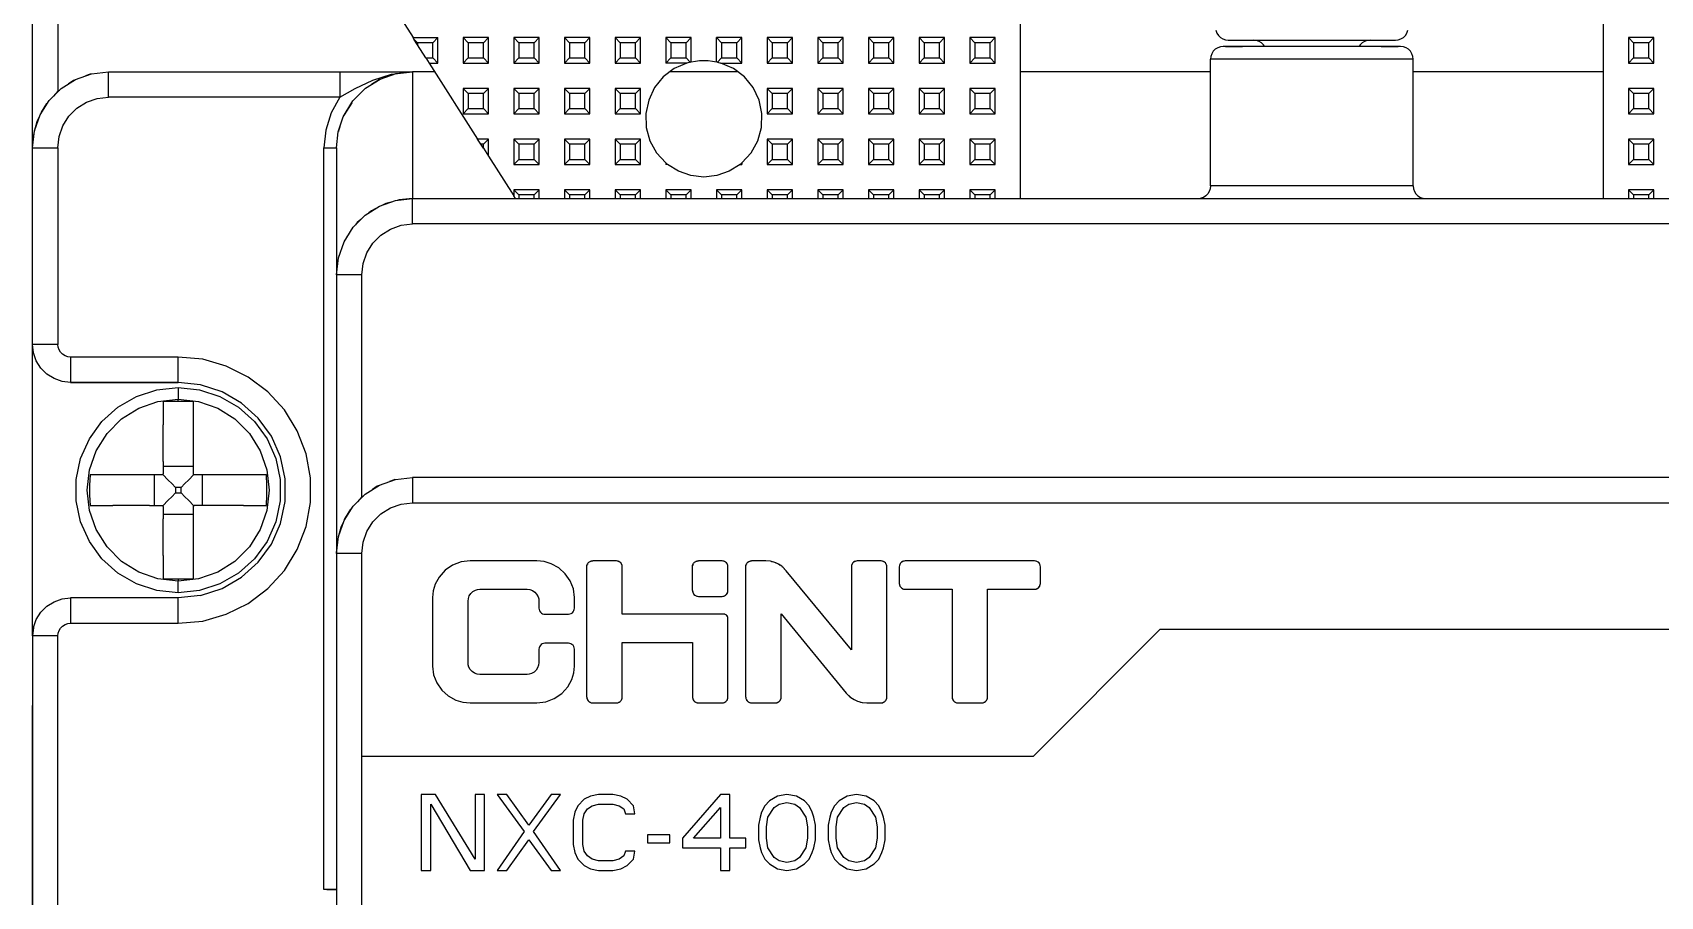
# Model space of a CAD drawing. Header units: millimetres. Extents: x 0 to 149, y 0 to 235.
# Drawn here: x 0 to 64.3, y 155.1 to 189.2 of the extents above; entities that cross this region are included whole.
import ezdxf

# ---------------------------------------------------------------- set-up
doc = ezdxf.new("R2010")
doc.units = ezdxf.units.MM

# ---------------------------------------------------------------- blocks, each defined once
blk = doc.blocks.new('CHINT_eff9f46a43ee547783ba41a7551f6a23_FACE_0')
at = {"color": 7, "linetype": 'CONTINUOUS', "true_color": 0x40d9ff}
for p, q in [((15.2, 188.8), (15.054, 188.946)), ((15.2, 188.717), (15.054, 188.946)), ((15.8, 188.8), (16, 189)), ((16, 188), (16, 189)), ((17.2, 188.8), (17, 189)), ((18, 189), (17, 189)), ((17, 189), (17, 188)), ((17.8, 188.8), (18, 189)), ((18, 188), (18, 189)), ((19.2, 188.8), (19, 189)), ((20, 189), (19, 189)), ((19, 189), (19, 188)), ((19.8, 188.8), (20, 189)), ((20, 188), (20, 189)), ((21.2, 188.8), (21, 189)), ((22, 189), (21, 189)), ((21, 189), (21, 188)), ((21.8, 188.8), (22, 189)), ((22, 188), (22, 189)), ((23.2, 188.8), (23, 189)), ((24, 189), (23, 189)), ((23, 189), (23, 188)), ((23.8, 188.8), (24, 189)), ((24, 188), (24, 189)), ((25.2, 188.8), (25, 189)), ((25, 189), (25, 188)), ((26, 189), (25, 189)), ((25.8, 188.8), (26, 189)), ((27.2, 188.8), (27, 189)), ((28, 189), (27, 189)), ((27.8, 188.8), (28, 189)), ((28, 188), (28, 189)), ((29.2, 188.8), (29, 189)), ((30, 189), (29, 189)), ((29, 189), (29, 188)), ((29.8, 188.8), (30, 189)), ((30, 188), (30, 189)), ((31.2, 188.8), (31, 189)), ((32, 189), (31, 189)), ((31, 189), (31, 188)), ((31.8, 188.8), (32, 189)), ((32, 188), (32, 189)), ((33.2, 188.8), (33, 189)), ((34, 189), (33, 189)), ((33, 189), (33, 188)), ((33.8, 188.8), (34, 189)), ((34, 188), (34, 189)), ((35.2, 188.8), (35, 189)), ((36, 189), (35, 189)), ((35, 189), (35, 188)), ((35.8, 188.8), (36, 189)), ((36, 188), (36, 189)), ((37.2, 188.8), (37, 189)), ((38, 189), (37, 189)), ((37, 189), (37, 188)), ((37.8, 188.8), (38, 189)), ((38, 188), (38, 189)), ((63.2, 188.8), (63, 189)), ((64, 189), (63, 189)), ((63, 189), (63, 188)), ((63.8, 188.8), (64, 189)), ((64, 188), (64, 189)), ((15.2, 188.8), (15.2, 188.717)), ((15.8, 188.8), (15.2, 188.8)), ((15.529, 188.2), (15.2, 188.717)), ((15.8, 188.2), (15.8, 188.8)), ((17.8, 188.8), (17.2, 188.8)), ((17.2, 188.8), (17.2, 188.2)), ((17.8, 188.2), (17.8, 188.8)), ((19.8, 188.8), (19.2, 188.8)), ((19.2, 188.8), (19.2, 188.2)), ((19.8, 188.2), (19.8, 188.8)), ((21.8, 188.8), (21.2, 188.8)), ((21.2, 188.8), (21.2, 188.2)), ((21.8, 188.2), (21.8, 188.8)), ((23.8, 188.8), (23.2, 188.8)), ((23.2, 188.8), (23.2, 188.2)), ((23.8, 188.2), (23.8, 188.8)), ((25.8, 188.8), (25.2, 188.8)), ((25.2, 188.8), (25.2, 188.2)), ((25.8, 188.2), (25.8, 188.8)), ((27.8, 188.8), (27.2, 188.8)), ((27.2, 188.8), (27.2, 188.2)), ((27.8, 188.2), (27.8, 188.8)), ((29.8, 188.8), (29.2, 188.8)), ((29.2, 188.8), (29.2, 188.2)), ((29.8, 188.2), (29.8, 188.8)), ((31.8, 188.8), (31.2, 188.8)), ((31.2, 188.8), (31.2, 188.2)), ((31.8, 188.2), (31.8, 188.8)), ((33.8, 188.8), (33.2, 188.8)), ((33.2, 188.8), (33.2, 188.2)), ((33.8, 188.2), (33.8, 188.8)), ((35.8, 188.8), (35.2, 188.8)), ((35.2, 188.8), (35.2, 188.2)), ((35.8, 188.2), (35.8, 188.8)), ((37.8, 188.8), (37.2, 188.8)), ((37.2, 188.8), (37.2, 188.2)), ((37.8, 188.2), (37.8, 188.8)), ((47.088, 188.65), (47.764, 188.65)), ((53.236, 188.65), (53.912, 188.65)), ((63.8, 188.8), (63.2, 188.8)), ((63.2, 188.8), (63.2, 188.2)), ((63.8, 188.2), (63.8, 188.8)), ((3, 187.65), (12.572, 187.65)), ((13.213, 187.65), (13.798, 187.65)), ((15.529, 188.2), (15.8, 188.2)), ((15.529, 188.2), (15.657, 188)), ((15.657, 188), (16, 188)), ((15.657, 188), (17.569, 185)), ((15.8, 188.2), (16, 188)), ((17.2, 188.2), (17, 188)), ((17, 188), (18, 188)), ((17.2, 188.2), (17.8, 188.2)), ((17.8, 188.2), (18, 188)), ((19.2, 188.2), (19, 188)), ((19, 188), (20, 188)), ((19.2, 188.2), (19.8, 188.2)), ((19.8, 188.2), (20, 188)), ((21.2, 188.2), (21, 188)), ((21, 188), (22, 188)), ((21.2, 188.2), (21.8, 188.2)), ((21.8, 188.2), (22, 188)), ((23.2, 188.2), (23, 188)), ((23, 188), (24, 188)), ((23.2, 188.2), (23.8, 188.2)), ((23.8, 188.2), (24, 188)), ((25.2, 188.2), (25, 188)), ((27.84, 187.65), (25.16, 187.65)), ((25.2, 188.2), (25.8, 188.2)), ((25.8, 188.2), (25.963, 188.037)), ((27.2, 188.2), (27.037, 188.037)), ((27.2, 188.2), (27.8, 188.2)), ((27.8, 188.2), (28, 188)), ((29.2, 188.2), (29, 188)), ((29, 188), (30, 188)), ((29.2, 188.2), (29.8, 188.2)), ((29.8, 188.2), (30, 188)), ((31.2, 188.2), (31, 188)), ((31, 188), (32, 188)), ((31.2, 188.2), (31.8, 188.2)), ((31.8, 188.2), (32, 188)), ((33.2, 188.2), (33, 188)), ((33, 188), (34, 188)), ((33.2, 188.2), (33.8, 188.2)), ((33.8, 188.2), (34, 188)), ((35.2, 188.2), (35, 188)), ((35, 188), (36, 188)), ((35.2, 188.2), (35.8, 188.2)), ((35.8, 188.2), (36, 188)), ((37.2, 188.2), (37, 188)), ((37, 188), (38, 188)), ((37.2, 188.2), (37.8, 188.2)), ((37.8, 188.2), (38, 188)), ((46.5, 187.65), (39, 187.65)), ((46.5, 183.15), (46.5, 188.15)), ((54.5, 183.15), (54.5, 188.15)), ((62, 187.65), (54.5, 187.65)), ((63.2, 188.2), (63, 188)), ((63, 188), (64, 188)), ((63.2, 188.2), (63.8, 188.2)), ((63.8, 188.2), (64, 188)), ((17.2, 186.8), (17, 187)), ((18, 187), (17, 187)), ((17, 187), (17, 186)), ((17.8, 186.8), (18, 187)), ((18, 186), (18, 187)), ((19.2, 186.8), (19, 187)), ((20, 187), (19, 187)), ((19, 187), (19, 186)), ((19.8, 186.8), (20, 187)), ((20, 186), (20, 187)), ((21.2, 186.8), (21, 187)), ((22, 187), (21, 187)), ((21, 187), (21, 186)), ((21.8, 186.8), (22, 187)), ((22, 186), (22, 187)), ((23.2, 186.8), (23, 187)), ((24, 187), (23, 187)), ((23, 187), (23, 186)), ((23.8, 186.8), (24, 187)), ((24, 186), (24, 187)), ((29.2, 186.8), (29, 187)), ((30, 187), (29, 187)), ((29, 187), (29, 186)), ((29.8, 186.8), (30, 187)), ((30, 186), (30, 187)), ((31.2, 186.8), (31, 187)), ((32, 187), (31, 187)), ((31, 187), (31, 186)), ((31.8, 186.8), (32, 187)), ((32, 186), (32, 187)), ((33.2, 186.8), (33, 187)), ((34, 187), (33, 187)), ((33, 187), (33, 186)), ((33.8, 186.8), (34, 187)), ((34, 186), (34, 187)), ((35.2, 186.8), (35, 187)), ((36, 187), (35, 187)), ((35, 187), (35, 186)), ((35.8, 186.8), (36, 187)), ((36, 186), (36, 187)), ((37.2, 186.8), (37, 187)), ((38, 187), (37, 187)), ((37, 187), (37, 186)), ((37.8, 186.8), (38, 187)), ((38, 186), (38, 187)), ((63.2, 186.8), (63, 187)), ((64, 187), (63, 187)), ((63, 187), (63, 186)), ((63.8, 186.8), (64, 187)), ((64, 186), (64, 187)), ((1, 186.886), (0.822, 186.688)), ((1, 186.886), (1.066, 186.932)), ((12.787, 186.65), (12.784, 186.65)), ((17.8, 186.8), (17.2, 186.8)), ((17.2, 186.8), (17.2, 186.2)), ((17.8, 186.2), (17.8, 186.8)), ((19.8, 186.8), (19.2, 186.8)), ((19.2, 186.8), (19.2, 186.2)), ((19.8, 186.2), (19.8, 186.8)), ((21.8, 186.8), (21.2, 186.8)), ((21.2, 186.8), (21.2, 186.2)), ((21.8, 186.2), (21.8, 186.8)), ((23.8, 186.8), (23.2, 186.8)), ((23.2, 186.8), (23.2, 186.2)), ((23.8, 186.2), (23.8, 186.8)), ((29.8, 186.8), (29.2, 186.8)), ((29.2, 186.8), (29.2, 186.2)), ((29.8, 186.2), (29.8, 186.8)), ((31.8, 186.8), (31.2, 186.8)), ((31.2, 186.8), (31.2, 186.2)), ((31.8, 186.2), (31.8, 186.8)), ((33.8, 186.8), (33.2, 186.8)), ((33.2, 186.8), (33.2, 186.2)), ((33.8, 186.2), (33.8, 186.8)), ((35.8, 186.8), (35.2, 186.8)), ((35.2, 186.8), (35.2, 186.2)), ((35.8, 186.2), (35.8, 186.8)), ((37.8, 186.8), (37.2, 186.8)), ((37.2, 186.8), (37.2, 186.2)), ((37.8, 186.2), (37.8, 186.8)), ((63.8, 186.8), (63.2, 186.8)), ((63.2, 186.8), (63.2, 186.2)), ((63.8, 186.2), (63.8, 186.8)), ((17.2, 186.2), (17, 186)), ((17, 186), (18, 186)), ((17.2, 186.2), (17.8, 186.2)), ((17.8, 186.2), (18, 186)), ((19.2, 186.2), (19, 186)), ((19, 186), (20, 186)), ((19.2, 186.2), (19.8, 186.2)), ((19.8, 186.2), (20, 186)), ((21.2, 186.2), (21, 186)), ((21, 186), (22, 186)), ((21.2, 186.2), (21.8, 186.2)), ((21.8, 186.2), (22, 186)), ((23.2, 186.2), (23, 186)), ((23, 186), (24, 186)), ((23.2, 186.2), (23.8, 186.2)), ((23.8, 186.2), (24, 186)), ((29.2, 186.2), (29, 186)), ((29, 186), (30, 186)), ((29.2, 186.2), (29.8, 186.2)), ((29.8, 186.2), (30, 186)), ((31.2, 186.2), (31, 186)), ((31, 186), (32, 186)), ((31.2, 186.2), (31.8, 186.2)), ((31.8, 186.2), (32, 186)), ((33.2, 186.2), (33, 186)), ((33, 186), (34, 186)), ((33.2, 186.2), (33.8, 186.2)), ((33.8, 186.2), (34, 186)), ((35.2, 186.2), (35, 186)), ((35, 186), (36, 186)), ((35.2, 186.2), (35.8, 186.2)), ((35.8, 186.2), (36, 186)), ((37.2, 186.2), (37, 186)), ((37, 186), (38, 186)), ((37.2, 186.2), (37.8, 186.2)), ((37.8, 186.2), (38, 186)), ((63.2, 186.2), (63, 186)), ((63, 186), (64, 186)), ((63.2, 186.2), (63.8, 186.2)), ((63.8, 186.2), (64, 186)), ((12, 184.65), (12, 179.65)), ((17.696, 184.8), (17.569, 185)), ((18, 185), (17.569, 185)), ((17.8, 184.8), (17.696, 184.8)), ((17.8, 184.637), (17.696, 184.8)), ((17.8, 184.8), (18, 185)), ((17.8, 184.637), (17.8, 184.8)), ((17.8, 184.637), (18, 184.323)), ((18, 184.323), (18, 185)), ((19.2, 184.8), (19, 185)), ((20, 185), (19, 185)), ((19, 185), (19, 184)), ((19.8, 184.8), (19.2, 184.8)), ((19.2, 184.8), (19.2, 184.2)), ((19.8, 184.8), (20, 185)), ((19.8, 184.2), (19.8, 184.8)), ((20, 184), (20, 185)), ((21.2, 184.8), (21, 185)), ((22, 185), (21, 185)), ((21, 185), (21, 184)), ((21.8, 184.8), (21.2, 184.8)), ((21.2, 184.8), (21.2, 184.2)), ((21.8, 184.8), (22, 185)), ((21.8, 184.2), (21.8, 184.8)), ((22, 184), (22, 185)), ((23.2, 184.8), (23, 185)), ((24, 185), (23, 185)), ((23, 185), (23, 184)), ((23.8, 184.8), (23.2, 184.8)), ((23.2, 184.8), (23.2, 184.2)), ((23.8, 184.8), (24, 185)), ((23.8, 184.2), (23.8, 184.8)), ((24, 184), (24, 185)), ((29.2, 184.8), (29, 185)), ((30, 185), (29, 185)), ((29, 185), (29, 184)), ((29.8, 184.8), (29.2, 184.8)), ((29.2, 184.8), (29.2, 184.2)), ((29.8, 184.8), (30, 185)), ((29.8, 184.2), (29.8, 184.8)), ((30, 184), (30, 185)), ((31.2, 184.8), (31, 185)), ((32, 185), (31, 185)), ((31, 185), (31, 184)), ((31.8, 184.8), (31.2, 184.8)), ((31.2, 184.8), (31.2, 184.2)), ((31.8, 184.8), (32, 185)), ((31.8, 184.2), (31.8, 184.8)), ((32, 184), (32, 185)), ((33.2, 184.8), (33, 185)), ((34, 185), (33, 185)), ((33, 185), (33, 184)), ((33.8, 184.8), (33.2, 184.8)), ((33.2, 184.8), (33.2, 184.2)), ((33.8, 184.8), (34, 185)), ((33.8, 184.2), (33.8, 184.8)), ((34, 184), (34, 185)), ((35.2, 184.8), (35, 185)), ((36, 185), (35, 185)), ((35, 185), (35, 184)), ((35.8, 184.8), (35.2, 184.8)), ((35.2, 184.8), (35.2, 184.2)), ((35.8, 184.8), (36, 185)), ((35.8, 184.2), (35.8, 184.8)), ((36, 184), (36, 185)), ((37.2, 184.8), (37, 185)), ((38, 185), (37, 185)), ((37, 185), (37, 184)), ((37.8, 184.8), (37.2, 184.8)), ((37.2, 184.8), (37.2, 184.2)), ((37.8, 184.8), (38, 185)), ((37.8, 184.2), (37.8, 184.8)), ((38, 184), (38, 185)), ((63.2, 184.8), (63, 185)), ((64, 185), (63, 185)), ((63, 185), (63, 184)), ((63.8, 184.8), (63.2, 184.8)), ((63.2, 184.8), (63.2, 184.2)), ((63.8, 184.8), (64, 185)), ((63.8, 184.2), (63.8, 184.8)), ((64, 184), (64, 185)), ((18, 184.323), (19, 182.754)), ((19.2, 184.2), (19, 184)), ((19, 184), (20, 184)), ((19.2, 184.2), (19.8, 184.2)), ((19.8, 184.2), (20, 184)), ((21.2, 184.2), (21, 184)), ((21, 184), (22, 184)), ((21.2, 184.2), (21.8, 184.2)), ((21.8, 184.2), (22, 184)), ((23.2, 184.2), (23, 184)), ((23, 184), (24, 184)), ((23.2, 184.2), (23.8, 184.2)), ((23.8, 184.2), (24, 184)), ((25.031, 184.031), (25, 184)), ((27.969, 184.031), (28, 184)), ((29.2, 184.2), (29, 184)), ((29, 184), (30, 184)), ((29.2, 184.2), (29.8, 184.2)), ((29.8, 184.2), (30, 184)), ((31.2, 184.2), (31, 184)), ((31, 184), (32, 184)), ((31.2, 184.2), (31.8, 184.2)), ((31.8, 184.2), (32, 184)), ((33.2, 184.2), (33, 184)), ((33, 184), (34, 184)), ((33.2, 184.2), (33.8, 184.2)), ((33.8, 184.2), (34, 184)), ((35.2, 184.2), (35, 184)), ((35, 184), (36, 184)), ((35.2, 184.2), (35.8, 184.2)), ((35.8, 184.2), (36, 184)), ((37.2, 184.2), (37, 184)), ((37, 184), (38, 184)), ((37.2, 184.2), (37.8, 184.2)), ((37.8, 184.2), (38, 184)), ((63.2, 184.2), (63, 184)), ((63, 184), (64, 184)), ((63.2, 184.2), (63.8, 184.2)), ((63.8, 184.2), (64, 184)), ((19.2, 182.8), (19, 183)), ((20, 183), (19, 183)), ((19, 183), (19, 182.754)), ((19.066, 182.65), (19, 182.754)), ((19.8, 182.8), (19.2, 182.8)), ((19.2, 182.8), (19.2, 182.65)), ((19.8, 182.8), (20, 183)), ((19.8, 182.65), (19.8, 182.8)), ((20, 182.65), (20, 183)), ((21.2, 182.8), (21, 183)), ((22, 183), (21, 183)), ((21, 183), (21, 182.65)), ((21.8, 182.8), (21.2, 182.8)), ((21.2, 182.8), (21.2, 182.65)), ((21.8, 182.8), (22, 183)), ((21.8, 182.65), (21.8, 182.8)), ((22, 182.65), (22, 183)), ((23.2, 182.8), (23, 183)), ((24, 183), (23, 183)), ((23, 183), (23, 182.65)), ((23.8, 182.8), (23.2, 182.8)), ((23.2, 182.8), (23.2, 182.65)), ((23.8, 182.8), (24, 183)), ((23.8, 182.65), (23.8, 182.8)), ((24, 182.65), (24, 183)), ((25.2, 182.8), (25, 183)), ((26, 183), (25, 183)), ((25, 183), (25, 182.65)), ((25.8, 182.8), (25.2, 182.8)), ((25.2, 182.8), (25.2, 182.65)), ((25.8, 182.8), (26, 183)), ((25.8, 182.65), (25.8, 182.8)), ((26, 182.65), (26, 183)), ((27.2, 182.8), (27, 183)), ((28, 183), (27, 183)), ((27, 183), (27, 182.65)), ((27.8, 182.8), (27.2, 182.8)), ((27.2, 182.8), (27.2, 182.65)), ((27.8, 182.8), (28, 183)), ((27.8, 182.65), (27.8, 182.8)), ((28, 182.65), (28, 183)), ((29.2, 182.8), (29, 183)), ((30, 183), (29, 183)), ((29, 183), (29, 182.65)), ((29.8, 182.8), (29.2, 182.8)), ((29.2, 182.8), (29.2, 182.65)), ((29.8, 182.8), (30, 183)), ((29.8, 182.65), (29.8, 182.8)), ((30, 182.65), (30, 183)), ((31.2, 182.8), (31, 183)), ((32, 183), (31, 183)), ((31, 183), (31, 182.65)), ((31.8, 182.8), (31.2, 182.8)), ((31.2, 182.8), (31.2, 182.65)), ((31.8, 182.8), (32, 183)), ((31.8, 182.65), (31.8, 182.8)), ((32, 182.65), (32, 183)), ((33.2, 182.8), (33, 183)), ((34, 183), (33, 183)), ((33, 183), (33, 182.65)), ((33.8, 182.8), (33.2, 182.8)), ((33.2, 182.8), (33.2, 182.65)), ((33.8, 182.8), (34, 183)), ((33.8, 182.65), (33.8, 182.8)), ((34, 182.65), (34, 183)), ((35.2, 182.8), (35, 183)), ((36, 183), (35, 183)), ((35, 183), (35, 182.65)), ((35.8, 182.8), (35.2, 182.8)), ((35.2, 182.8), (35.2, 182.65)), ((35.8, 182.8), (36, 183)), ((35.8, 182.65), (35.8, 182.8)), ((36, 182.65), (36, 183)), ((37.2, 182.8), (37, 183)), ((38, 183), (37, 183)), ((37, 183), (37, 182.65)), ((37.8, 182.8), (37.2, 182.8)), ((37.2, 182.8), (37.2, 182.65)), ((37.8, 182.8), (38, 183)), ((37.8, 182.65), (37.8, 182.8)), ((38, 182.65), (38, 183)), ((63.2, 182.8), (63, 183)), ((64, 183), (63, 183)), ((63, 183), (63, 182.65)), ((63.8, 182.8), (63.2, 182.8)), ((63.2, 182.8), (63.2, 182.65)), ((63.8, 182.8), (64, 183)), ((63.8, 182.65), (63.8, 182.8)), ((64, 182.65), (64, 183)), ((2, 175.4), (2, 175.4)), ((5.15, 172.284), (5.15, 173.727)), ((6.35, 172.284), (6.35, 173.727)), ((12, 172.554), (12, 168.65)), ((4.616, 171.75), (3.173, 171.75)), ((4.804, 171.75), (4.804, 170.55)), ((5.15, 172.096), (6.35, 172.096)), ((6.696, 171.75), (6.696, 170.55)), ((8.327, 171.75), (6.884, 171.75)), ((13, 170.886), (13.066, 170.932)), ((4.616, 170.55), (3.173, 170.55)), ((8.327, 170.55), (6.884, 170.55)), ((12.5, 170.275), (12.5, 170.298)), ((13, 170.886), (12.822, 170.688)), ((12.996, 170.862), (12.978, 170.862)), ((5.15, 170.204), (6.35, 170.204)), ((5.15, 168.573), (5.15, 170.016)), ((6.35, 168.573), (6.35, 170.016)), ((2, 166.9), (2, 166.9)), ((5.5, 166.9), (5.5, 166.9)), ((6.634, 166.993), (5.75, 166.9)), ((5.9, 166.916), (5.9, 166.916)), ((0.028, 165.652), (0.028, 165.652))]:
    blk.add_line(p, q, dxfattribs=at)
for points in [[(0, 184.65), (0, 212.65), (1, 212.65), (1, 186.886)], [(15, 212), (14, 211), (14, 190.892), (14.018, 190.704), (14.071, 190.522), (14.157, 190.354), (15.02, 189)], [(39, 182.65), (39, 211), (38, 212)], [(63, 212), (62, 211), (62, 182.65)], [(15.054, 188.946), (15.02, 189), (16, 189)], [(25.963, 188.037), (26, 188.045), (26, 189)], [(27.037, 188.037), (27, 188.045), (27, 189)], [(46.713, 189.289), (46.75, 189.183), (46.809, 189.088), (46.888, 189.009), (46.983, 188.95), (47.089, 188.913), (47.2, 188.9), (47.283, 188.9), (47.527, 188.9), (47.92, 188.9), (48.442, 188.9), (49.068, 188.9), (49.766, 188.9), (50.5, 188.9), (51.234, 188.9), (51.932, 188.9), (52.558, 188.9), (53.08, 188.9), (53.473, 188.9), (53.717, 188.9), (53.8, 188.9), (53.911, 188.913), (54.017, 188.95), (54.112, 189.009), (54.191, 189.088), (54.25, 189.183), (54.287, 189.289)], [(47.088, 188.65), (47, 188.65), (46.889, 188.637), (46.783, 188.6), (46.688, 188.541), (46.609, 188.462), (46.55, 188.367), (46.513, 188.261), (46.5, 188.15)], [(47.764, 188.65), (47.347, 188.65), (47.088, 188.65)], [(53.236, 188.65), (52.682, 188.65), (52.019, 188.65), (51.279, 188.65), (50.5, 188.65), (49.721, 188.65), (48.981, 188.65), (48.318, 188.65), (47.764, 188.65)], [(48.63, 188.65), (48.591, 188.712), (48.512, 188.791), (48.417, 188.85), (48.311, 188.887), (48.2, 188.9)], [(52.8, 188.9), (52.689, 188.887), (52.583, 188.85), (52.488, 188.791), (52.409, 188.712), (52.37, 188.65)], [(53.912, 188.65), (53.653, 188.65), (53.236, 188.65)], [(54.5, 188.15), (54.487, 188.261), (54.45, 188.367), (54.391, 188.462), (54.312, 188.541), (54.217, 188.6), (54.111, 188.637), (54, 188.65), (53.912, 188.65)], [(0, 184.65), (0.075, 185.318), (0.297, 185.952), (0.655, 186.52), (1.13, 186.995), (1.698, 187.353), (2.332, 187.575), (3, 187.65)], [(3, 187.65), (12.128, 187.65), (12.128, 186.65), (3, 186.65), (3, 187.65)], [(12, 184.65), (12.068, 185.286), (12.264, 185.881), (12.646, 186.51), (13.148, 187.01), (13.727, 187.367), (14.354, 187.58), (15, 187.65)], [(12.128, 186.65), (12.736, 186.996), (13.428, 187.329), (14.168, 187.56), (15, 187.65)], [(12.128, 187.65), (12.74, 187.65), (13.338, 187.65), (13.902, 187.65), (15, 187.65)], [(15.88, 187.65), (15, 187.65), (15, 182.65)], [(25.829, 188), (25.331, 187.781), (24.898, 187.45), (24.555, 187.028), (24.321, 186.536), (24.209, 186.004), (24.225, 185.459), (24.369, 184.934), (24.632, 184.458), (25, 184.056)], [(25.963, 188.037), (25.829, 188), (25, 188)], [(26, 188.045), (26.165, 188.075), (26.332, 188.094), (26.5, 188.1), (26.668, 188.094), (26.835, 188.075), (27, 188.045)], [(27.037, 188.037), (27.171, 188), (28, 188)], [(28, 184.056), (28.368, 184.458), (28.631, 184.934), (28.775, 185.459), (28.791, 186.004), (28.679, 186.536), (28.445, 187.028), (28.102, 187.45), (27.669, 187.781), (27.171, 188)], [(54.5, 188.15), (54.413, 188.15), (54.154, 188.15), (53.736, 188.15), (53.177, 188.15), (52.5, 188.15), (51.736, 188.15), (50.918, 188.15), (50.082, 188.15), (49.264, 188.15), (48.5, 188.15), (47.823, 188.15), (47.264, 188.15), (46.846, 188.15), (46.587, 188.15), (46.5, 188.15)], [(1.648, 187.321), (1.597, 187.302), (1.414, 187.174)], [(2.304, 187.565), (2.277, 187.562), (2.086, 187.488)], [(13.14, 187.002), (13.13, 186.995), (12.655, 186.52), (12.651, 186.515)], [(13.713, 187.358), (13.698, 187.353), (13.384, 187.155)], [(14.344, 187.576), (14.332, 187.575), (14.084, 187.488)], [(0.319, 185.987), (0.353, 186.062), (0.564, 186.401), (0.615, 186.458)], [(1, 184.65), (1.05, 185.095), (1.198, 185.518), (1.436, 185.897), (1.753, 186.214), (2.132, 186.452), (2.555, 186.6), (3, 186.65)], [(12.128, 186.65), (11.784, 186.031), (11.572, 185.355), (11.5, 184.65)], [(12.599, 186.431), (12.297, 185.952), (12.283, 185.911)], [(0, 184.65), (0.019, 184.996), (0.072, 185.315), (0.185, 185.691), (0.276, 185.892)], [(12.132, 185.479), (12.075, 185.318), (12.074, 185.303)], [(0, 176.9), (0, 184.65), (1, 184.65), (1, 176.9), (0, 176.9)], [(11.611, 155.4), (11.5, 155.4), (11.5, 184.65)], [(11.5, 184.65), (11.611, 184.65), (11.717, 184.65), (11.812, 184.65), (11.891, 184.65), (11.95, 184.65), (11.987, 184.65), (12, 184.65)], [(25.031, 184.031), (25, 184.056), (25, 184)], [(25.031, 184.031), (25.068, 184), (25, 184)], [(27.932, 184), (27.496, 183.727), (27.011, 183.557), (26.5, 183.5), (25.989, 183.557), (25.504, 183.727), (25.068, 184)], [(27.969, 184.031), (27.932, 184), (28, 184)], [(27.969, 184.031), (28, 184.056), (28, 184)], [(46.5, 183.15), (46.487, 183.039), (46.45, 182.933), (46.391, 182.838), (46.312, 182.759), (46.217, 182.7), (46.111, 182.663)], [(54.5, 183.15), (54.413, 183.15), (54.154, 183.15), (53.736, 183.15), (53.177, 183.15), (52.5, 183.15), (51.736, 183.15), (50.918, 183.15), (50.082, 183.15), (49.264, 183.15), (48.5, 183.15), (47.823, 183.15), (47.264, 183.15), (46.846, 183.15), (46.587, 183.15), (46.5, 183.15)], [(54.5, 183.15), (54.513, 183.039), (54.55, 182.933), (54.609, 182.838), (54.688, 182.759), (54.783, 182.7), (54.889, 182.663), (55, 182.65)], [(12, 179.65), (12.075, 180.318), (12.297, 180.952), (12.655, 181.52), (13.13, 181.995), (13.698, 182.353), (14.332, 182.575), (15, 182.65)], [(14.203, 182.529), (13.947, 182.459), (13.819, 182.395)], [(15, 182.65), (14.469, 182.603), (14.393, 182.582)], [(15, 182.65), (134, 182.65), (134, 181.65), (15, 181.65), (15, 182.65)], [(46, 182.65), (46.111, 182.663), (46.098, 182.65)], [(13.555, 182.263), (13.381, 182.175), (13.27, 182.084)], [(12.49, 181.259), (12.374, 181.1), (12.346, 181.03)], [(12.965, 181.831), (12.818, 181.71), (12.751, 181.617)], [(13, 179.65), (13.05, 180.095), (13.198, 180.518), (13.436, 180.897), (13.753, 181.214), (14.132, 181.452), (14.555, 181.6), (15, 181.65)], [(12.174, 180.599), (12.097, 180.407), (12.091, 180.364)], [(13, 170.886), (13, 179.65), (12, 179.65), (12, 168.65)], [(0, 165.4), (0.038, 165.734), (0, 165.4), (0, 176.9)], [(1.5, 175.4), (1.166, 175.438), (0.849, 175.549), (0.565, 175.727), (0.327, 175.965), (0.149, 176.249), (0.038, 176.566), (0, 176.9)], [(1.5, 176.4), (1.389, 176.413), (1.283, 176.45), (1.188, 176.509), (1.109, 176.588), (1.05, 176.683), (1.013, 176.789), (1, 176.9)], [(1.5, 175.4), (5.75, 175.4), (5.75, 176.4), (1.5, 176.4), (1.5, 175.4)], [(5.75, 165.9), (6.715, 165.989), (7.647, 166.254), (8.514, 166.686), (9.287, 167.27), (9.94, 167.986), (10.45, 168.81), (10.8, 169.713), (10.978, 170.666), (10.978, 171.634), (10.8, 172.587), (10.45, 173.49), (9.94, 174.314), (9.287, 175.03), (8.514, 175.614), (7.647, 176.046), (6.715, 176.311), (5.75, 176.4)], [(5.75, 175.4), (1.5, 175.4), (1.166, 175.438)], [(5.75, 167.1), (4.908, 167.189), (4.103, 167.45), (3.369, 167.873), (2.74, 168.44), (2.243, 169.125), (1.898, 169.898), (1.722, 170.727), (1.722, 171.573), (1.898, 172.402), (2.243, 173.175), (2.74, 173.86), (3.369, 174.427), (4.103, 174.85), (4.908, 175.111), (5.75, 175.2)], [(6.634, 166.993), (7.479, 167.267), (8.248, 167.712), (8.908, 168.306), (9.431, 169.025), (9.792, 169.837), (9.977, 170.706), (9.977, 171.594), (9.792, 172.463), (9.431, 173.275), (8.908, 173.994), (8.248, 174.588), (7.479, 175.033), (6.634, 175.307), (5.75, 175.4)], [(5.75, 175.2), (6.592, 175.111), (7.397, 174.85), (8.131, 174.427), (8.76, 173.86), (9.257, 173.175), (9.602, 172.402), (9.778, 171.573), (9.778, 170.727), (9.602, 169.898), (9.257, 169.125), (8.76, 168.44), (8.131, 167.873), (7.397, 167.45), (6.592, 167.189), (5.75, 167.1)], [(5.75, 175.2), (5.75, 175.18), (5.75, 175.121), (5.75, 175.025), (5.75, 174.896), (5.75, 174.741)], [(5.75, 167.559), (4.951, 167.649), (4.192, 167.914), (3.511, 168.342), (2.942, 168.911), (2.514, 169.592), (2.249, 170.351), (2.159, 171.15), (2.249, 171.949), (2.514, 172.708), (2.942, 173.389), (3.511, 173.958), (4.192, 174.386), (4.951, 174.651), (5.75, 174.741)], [(5.75, 174.65), (5.55, 174.648), (5.35, 174.642), (5.15, 174.632), (5.15, 173.727)], [(5.75, 174.741), (6.549, 174.651), (7.308, 174.386), (7.989, 173.958), (8.558, 173.389), (8.986, 172.708), (9.251, 171.949), (9.341, 171.15), (9.251, 170.351), (8.986, 169.592), (8.558, 168.911), (7.989, 168.342), (7.308, 167.914), (6.549, 167.649), (5.75, 167.559)], [(5.75, 174.65), (5.75, 174.681), (5.75, 174.711), (5.75, 174.741)], [(6.35, 173.727), (6.35, 174.632), (6.15, 174.642), (5.95, 174.648), (5.75, 174.65)], [(5.15, 172.284), (5.15, 172.773), (5.15, 173.255), (5.15, 173.727)], [(6.35, 172.284), (6.35, 172.773), (6.35, 173.255), (6.35, 173.727)], [(5.15, 172.284), (5.15, 172.038), (5.15, 171.79), (5.149, 171.781), (5.146, 171.772), (5.14, 171.764), (5.133, 171.758), (5.126, 171.753), (5.118, 171.751), (5.11, 171.75), (4.862, 171.75), (4.616, 171.75)], [(6.39, 171.75), (6.382, 171.751), (6.374, 171.753), (6.367, 171.758), (6.36, 171.764), (6.354, 171.772), (6.351, 171.781), (6.35, 171.79), (6.35, 172.038), (6.35, 172.284)], [(3.173, 171.75), (2.268, 171.75), (2.252, 171.35), (2.252, 170.95), (2.268, 170.55), (3.173, 170.55)], [(4.616, 171.75), (4.127, 171.75), (3.645, 171.75), (3.173, 171.75)], [(5.119, 171.751), (5.121, 171.751), (5.122, 171.752)], [(5.128, 171.755), (5.13, 171.755), (5.132, 171.757)], [(5.136, 171.76), (5.138, 171.762), (5.14, 171.763)], [(5.639, 171.261), (5.492, 171.408), (5.35, 171.55), (5.138, 171.762)], [(5.141, 171.764), (5.142, 171.766), (5.145, 171.77), (5.145, 171.771)], [(5.148, 171.777), (5.149, 171.779), (5.149, 171.78)], [(5.861, 171.261), (6.008, 171.408), (6.15, 171.55), (6.362, 171.762)], [(6.352, 171.777), (6.351, 171.779), (6.351, 171.78)], [(6.358, 171.767), (6.355, 171.77), (6.355, 171.771)], [(6.364, 171.76), (6.362, 171.762), (6.361, 171.763)], [(6.372, 171.755), (6.369, 171.756), (6.368, 171.757)], [(6.381, 171.751), (6.377, 171.752), (6.376, 171.753)], [(6.39, 171.75), (6.384, 171.751), (6.383, 171.751)], [(6.884, 171.75), (6.638, 171.75), (6.39, 171.75)], [(8.327, 171.75), (7.855, 171.75), (7.373, 171.75), (6.884, 171.75)], [(8.327, 170.55), (9.232, 170.55), (9.248, 170.95), (9.248, 171.35), (9.232, 171.75), (8.327, 171.75)], [(12, 168.65), (12.075, 169.318), (12.297, 169.952), (12.655, 170.52), (13.13, 170.995), (13.698, 171.353), (14.332, 171.575), (15, 171.65)], [(134, 171.65), (15, 171.65), (15, 170.65), (134, 170.65), (134, 171.65)], [(5.639, 171.039), (5.492, 170.892), (5.35, 170.75), (5.138, 170.538)], [(5.639, 171.039), (5.861, 171.039), (5.861, 171.261), (5.639, 171.261), (5.639, 171.039)], [(5.861, 171.039), (6.008, 170.892), (6.15, 170.75), (6.362, 170.538)], [(13.648, 171.321), (13.597, 171.302), (13.414, 171.174)], [(14.304, 171.565), (14.277, 171.562), (14.086, 171.488)], [(4.616, 170.55), (4.127, 170.55), (3.645, 170.55), (3.173, 170.55)], [(4.616, 170.55), (4.862, 170.55), (5.11, 170.55), (5.118, 170.549), (5.126, 170.547), (5.133, 170.542), (5.14, 170.536), (5.146, 170.528), (5.149, 170.519), (5.15, 170.51), (5.15, 170.262), (5.15, 170.016)], [(5.119, 170.549), (5.121, 170.549), (5.122, 170.548)], [(5.128, 170.545), (5.13, 170.545), (5.132, 170.543)], [(5.136, 170.54), (5.138, 170.538), (5.14, 170.537)], [(5.141, 170.536), (5.142, 170.534), (5.145, 170.53), (5.145, 170.529)], [(5.148, 170.523), (5.149, 170.521), (5.149, 170.52)], [(6.35, 170.016), (6.35, 170.262), (6.35, 170.51), (6.351, 170.519), (6.354, 170.528), (6.36, 170.536), (6.367, 170.542), (6.374, 170.547), (6.382, 170.549), (6.39, 170.55)], [(6.352, 170.523), (6.351, 170.521), (6.351, 170.52)], [(6.358, 170.533), (6.355, 170.53), (6.355, 170.529)], [(6.361, 170.537), (6.362, 170.538), (6.364, 170.54)], [(6.372, 170.545), (6.369, 170.544), (6.368, 170.543)], [(6.381, 170.549), (6.377, 170.548), (6.376, 170.547)], [(6.39, 170.55), (6.384, 170.549), (6.383, 170.549)], [(6.884, 170.55), (6.638, 170.55), (6.39, 170.55)], [(8.327, 170.55), (7.855, 170.55), (7.373, 170.55), (6.884, 170.55)], [(12.319, 169.987), (12.353, 170.062), (12.564, 170.401), (12.615, 170.458)], [(13, 168.65), (13.05, 169.095), (13.198, 169.518), (13.436, 169.897), (13.753, 170.214), (14.132, 170.452), (14.555, 170.6), (15, 170.65)], [(5.15, 168.573), (5.15, 169.045), (5.15, 169.527), (5.15, 170.016)], [(6.35, 168.573), (6.35, 169.045), (6.35, 169.527), (6.35, 170.016)], [(12, 168.65), (12.019, 168.996), (12.072, 169.315), (12.185, 169.691), (12.276, 169.892)], [(5.15, 168.573), (5.15, 167.668), (5.35, 167.658), (5.55, 167.652), (5.75, 167.65)], [(5.75, 167.65), (5.95, 167.652), (6.15, 167.658), (6.35, 167.668), (6.35, 168.573)], [(12, 168.65), (12, 66.65), (13, 66.65), (13, 160.65), (13, 168.65), (12, 168.65)], [(20.221, 166.259), (21.159, 166.259), (21.212, 166.266), (21.263, 166.285), (21.308, 166.315), (21.345, 166.355), (21.372, 166.403), (21.385, 166.446), (21.39, 166.49), (21.39, 166.915), (21.347, 167.255), (21.224, 167.575), (21.028, 167.856), (20.773, 168.084), (20.472, 168.249), (20.192, 168.331), (19.902, 168.359), (17.277, 168.359), (16.92, 168.317), (16.583, 168.192), (16.286, 167.99), (16.046, 167.723), (15.891, 167.438), (15.815, 167.181), (15.79, 166.915), (15.79, 164.204), (15.832, 163.864), (15.955, 163.544), (16.151, 163.263), (16.406, 163.035), (16.707, 162.87), (16.987, 162.787), (17.277, 162.759), (19.902, 162.759), (20.259, 162.802), (20.596, 162.927), (20.893, 163.129), (21.134, 163.396), (21.288, 163.681), (21.364, 163.938), (21.39, 164.204), (21.39, 164.88), (21.383, 164.933), (21.364, 164.984), (21.334, 165.03), (21.294, 165.067), (21.246, 165.094), (21.203, 165.107), (21.159, 165.111), (20.221, 165.111), (20.167, 165.105), (20.116, 165.086), (20.071, 165.056), (20.034, 165.016), (20.007, 164.968), (19.994, 164.925), (19.99, 164.88), (19.99, 164.35), (19.976, 164.242), (19.938, 164.138), (19.877, 164.045), (19.795, 163.97), (19.697, 163.916), (19.609, 163.889), (19.519, 163.879), (17.66, 163.879), (17.552, 163.893), (17.448, 163.931), (17.355, 163.992), (17.28, 164.074), (17.226, 164.172), (17.199, 164.26), (17.19, 164.35), (17.19, 166.769), (17.203, 166.877), (17.241, 166.981), (17.303, 167.074), (17.384, 167.149), (17.482, 167.203), (17.57, 167.23), (17.66, 167.239), (19.519, 167.239), (19.627, 167.226), (19.731, 167.188), (19.824, 167.126), (19.899, 167.045), (19.953, 166.947), (19.98, 166.859), (19.99, 166.769), (19.99, 166.49), (19.996, 166.437), (20.015, 166.386), (20.045, 166.341), (20.085, 166.304), (20.133, 166.277), (20.176, 166.264), (20.221, 166.259)], [(21.88, 162.99), (21.88, 168.128), (21.884, 168.173), (21.897, 168.216), (21.924, 168.264), (21.961, 168.304), (22.006, 168.334), (22.057, 168.353), (22.111, 168.359)], [(21.89, 168.193), (21.886, 168.182), (21.886, 168.178)], [(21.915, 168.248), (21.905, 168.233), (21.902, 168.224)], [(21.949, 168.291), (21.935, 168.278), (21.93, 168.27)], [(21.991, 168.324), (21.975, 168.315), (21.969, 168.309)], [(22.046, 168.349), (22.023, 168.342), (22.015, 168.337)], [(22.111, 168.359), (22.066, 168.355), (22.061, 168.353)], [(23.28, 168.128), (23.273, 168.182), (23.254, 168.233), (23.224, 168.278), (23.184, 168.315), (23.136, 168.342), (23.093, 168.355), (23.049, 168.359), (22.111, 168.359)], [(23.113, 168.349), (23.102, 168.353), (23.098, 168.353)], [(23.168, 168.324), (23.153, 168.334), (23.144, 168.337)], [(23.211, 168.291), (23.198, 168.304), (23.19, 168.309)], [(23.244, 168.248), (23.235, 168.264), (23.229, 168.27)], [(23.269, 168.193), (23.262, 168.216), (23.257, 168.224)], [(23.28, 168.128), (23.275, 168.173), (23.274, 168.178)], [(27.452, 166.091), (27.447, 166.13), (27.433, 166.167), (27.411, 166.2), (27.382, 166.227), (27.347, 166.246), (27.316, 166.256), (27.284, 166.259), (23.28, 166.259), (23.28, 168.128)], [(26.052, 167.19), (26.052, 168.128), (26.056, 168.173), (26.069, 168.216), (26.096, 168.264), (26.133, 168.304), (26.178, 168.334), (26.229, 168.353), (26.283, 168.359)], [(26.062, 168.193), (26.058, 168.182), (26.058, 168.178)], [(26.087, 168.248), (26.077, 168.233), (26.074, 168.224)], [(26.12, 168.291), (26.107, 168.278), (26.102, 168.27)], [(26.163, 168.324), (26.147, 168.315), (26.141, 168.309)], [(26.218, 168.349), (26.195, 168.342), (26.187, 168.337)], [(26.283, 168.359), (26.238, 168.355), (26.233, 168.353)], [(27.452, 168.128), (27.445, 168.182), (27.426, 168.233), (27.396, 168.278), (27.356, 168.315), (27.308, 168.342), (27.265, 168.355), (27.221, 168.359), (26.283, 168.359)], [(27.221, 166.959), (27.274, 166.966), (27.325, 166.985), (27.37, 167.015), (27.407, 167.055), (27.434, 167.103), (27.447, 167.146), (27.452, 167.19), (27.452, 168.128)], [(27.285, 168.349), (27.274, 168.353), (27.27, 168.353)], [(27.34, 168.324), (27.325, 168.334), (27.316, 168.337)], [(27.383, 168.291), (27.37, 168.304), (27.362, 168.309)], [(27.416, 168.248), (27.407, 168.264), (27.401, 168.27)], [(27.441, 168.193), (27.434, 168.216), (27.429, 168.224)], [(27.452, 168.128), (27.447, 168.173), (27.446, 168.178)], [(28.152, 162.99), (28.152, 168.128), (28.156, 168.173), (28.169, 168.216), (28.196, 168.264), (28.233, 168.304), (28.278, 168.334), (28.329, 168.353), (28.383, 168.359)], [(28.162, 168.193), (28.158, 168.182), (28.158, 168.178)], [(28.187, 168.248), (28.177, 168.233), (28.174, 168.224)], [(28.221, 168.291), (28.207, 168.278), (28.202, 168.27)], [(28.263, 168.324), (28.247, 168.315), (28.241, 168.309)], [(28.318, 168.349), (28.295, 168.342), (28.287, 168.337)], [(28.383, 168.359), (28.338, 168.355), (28.333, 168.353)], [(29.752, 167.973), (29.572, 168.146), (29.444, 168.23), (29.305, 168.293), (29.125, 168.343), (28.94, 168.359), (28.383, 168.359)], [(29.264, 168.305), (29.188, 168.329), (29.163, 168.332)], [(29.387, 168.256), (29.338, 168.281), (29.321, 168.286)], [(29.512, 168.185), (29.479, 168.21), (29.462, 168.218)], [(29.752, 167.973), (29.626, 168.103), (29.592, 168.128)], [(32.555, 168.359), (32.502, 168.353), (32.451, 168.334), (32.405, 168.304), (32.368, 168.264), (32.341, 168.216), (32.328, 168.173), (32.324, 168.128), (32.324, 164.846), (29.752, 167.973)], [(32.334, 168.193), (32.33, 168.182), (32.33, 168.178)], [(32.359, 168.248), (32.349, 168.233), (32.346, 168.224)], [(32.393, 168.29), (32.379, 168.278), (32.374, 168.27)], [(32.435, 168.324), (32.419, 168.315), (32.413, 168.309)], [(32.49, 168.349), (32.467, 168.342), (32.459, 168.337)], [(32.555, 168.359), (32.51, 168.355), (32.505, 168.353)], [(33.723, 168.128), (33.717, 168.182), (33.698, 168.233), (33.668, 168.278), (33.628, 168.315), (33.58, 168.342), (33.537, 168.355), (33.493, 168.359), (32.555, 168.359)], [(33.493, 162.759), (33.546, 162.766), (33.597, 162.785), (33.642, 162.815), (33.679, 162.855), (33.706, 162.903), (33.719, 162.946), (33.723, 162.99), (33.723, 168.128)], [(33.557, 168.349), (33.546, 168.353), (33.542, 168.353)], [(33.612, 168.324), (33.597, 168.334), (33.588, 168.337)], [(33.655, 168.291), (33.642, 168.304), (33.634, 168.309)], [(33.688, 168.248), (33.679, 168.264), (33.673, 168.27)], [(33.713, 168.193), (33.706, 168.216), (33.701, 168.224)], [(33.723, 168.128), (33.719, 168.173), (33.717, 168.178)], [(34.445, 168.359), (34.392, 168.353), (34.341, 168.334), (34.295, 168.304), (34.258, 168.264), (34.231, 168.216), (34.218, 168.173), (34.214, 168.128), (34.214, 167.47)], [(34.224, 168.193), (34.22, 168.182), (34.22, 168.178)], [(34.249, 168.248), (34.239, 168.233), (34.236, 168.224)], [(34.283, 168.291), (34.269, 168.278), (34.264, 168.27)], [(34.326, 168.324), (34.309, 168.315), (34.303, 168.309)], [(34.38, 168.349), (34.357, 168.342), (34.349, 168.337)], [(34.445, 168.359), (34.4, 168.355), (34.395, 168.353)], [(39.786, 168.128), (39.779, 168.182), (39.76, 168.233), (39.73, 168.278), (39.69, 168.315), (39.642, 168.342), (39.599, 168.355), (39.555, 168.359), (34.445, 168.359)], [(39.555, 167.239), (39.608, 167.246), (39.659, 167.265), (39.704, 167.295), (39.741, 167.335), (39.768, 167.383), (39.781, 167.426), (39.786, 167.47), (39.786, 168.128)], [(39.619, 168.349), (39.608, 168.353), (39.604, 168.353)], [(39.674, 168.324), (39.659, 168.334), (39.65, 168.337)], [(39.717, 168.29), (39.704, 168.304), (39.696, 168.309)], [(39.75, 168.248), (39.741, 168.264), (39.735, 168.27)], [(39.775, 168.193), (39.768, 168.216), (39.763, 168.224)], [(39.786, 168.128), (39.781, 168.173), (39.78, 168.178)], [(5.75, 167.65), (5.75, 167.619), (5.75, 167.589), (5.75, 167.559)], [(5.75, 167.1), (5.75, 167.12), (5.75, 167.179), (5.75, 167.275), (5.75, 167.404), (5.75, 167.559)], [(26.052, 167.19), (26.058, 167.137), (26.077, 167.086), (26.107, 167.041), (26.147, 167.004), (26.195, 166.977), (26.238, 166.964), (26.283, 166.959), (27.221, 166.959)], [(26.052, 167.19), (26.056, 167.146), (26.058, 167.141)], [(26.062, 167.126), (26.069, 167.103), (26.074, 167.095)], [(27.416, 167.071), (27.426, 167.086), (27.429, 167.095)], [(27.441, 167.126), (27.445, 167.137), (27.446, 167.141)], [(34.214, 167.47), (34.22, 167.417), (34.239, 167.366), (34.269, 167.321), (34.309, 167.284), (34.357, 167.257), (34.4, 167.244), (34.445, 167.239), (36.3, 167.239), (36.3, 162.99)], [(34.214, 167.47), (34.218, 167.426), (34.22, 167.421)], [(34.224, 167.406), (34.231, 167.383), (34.236, 167.375)], [(34.249, 167.351), (34.258, 167.335), (34.264, 167.328)], [(34.283, 167.308), (34.295, 167.295), (34.303, 167.29)], [(34.325, 167.275), (34.341, 167.265), (34.349, 167.262)], [(34.38, 167.25), (34.392, 167.246), (34.395, 167.245)], [(37.469, 162.759), (37.522, 162.766), (37.573, 162.785), (37.618, 162.815), (37.655, 162.855), (37.682, 162.903), (37.695, 162.946), (37.699, 162.99), (37.699, 167.239), (39.555, 167.239)], [(39.555, 167.239), (39.599, 167.244), (39.604, 167.245)], [(39.619, 167.25), (39.642, 167.257), (39.65, 167.262)], [(39.674, 167.275), (39.69, 167.284), (39.697, 167.29)], [(39.717, 167.308), (39.73, 167.321), (39.735, 167.329)], [(39.75, 167.351), (39.76, 167.366), (39.763, 167.375)], [(39.775, 167.406), (39.779, 167.417), (39.78, 167.421)], [(0.038, 165.734), (0.149, 166.051), (0.327, 166.335), (0.565, 166.573), (0.849, 166.751), (1.166, 166.862), (1.5, 166.9)], [(6.634, 166.993), (5.75, 166.9), (1.5, 166.9)], [(5.75, 166.9), (1.5, 166.9), (1.5, 165.9), (5.75, 165.9), (5.75, 166.9)], [(26.087, 167.071), (26.096, 167.055), (26.102, 167.049)], [(26.12, 167.028), (26.133, 167.015), (26.141, 167.01)], [(26.163, 166.995), (26.178, 166.985), (26.187, 166.982)], [(26.218, 166.97), (26.229, 166.966), (26.233, 166.965)], [(27.221, 166.959), (27.265, 166.964), (27.27, 166.965)], [(27.285, 166.97), (27.308, 166.977), (27.316, 166.982)], [(27.34, 166.995), (27.356, 167.004), (27.362, 167.01)], [(27.383, 167.028), (27.396, 167.041), (27.401, 167.049)], [(1, 165.4), (1.013, 165.511), (1.05, 165.617), (1.109, 165.712), (1.188, 165.791), (1.283, 165.85), (1.389, 165.887), (1.5, 165.9)], [(27.221, 162.759), (27.274, 162.766), (27.325, 162.785), (27.37, 162.815), (27.407, 162.855), (27.434, 162.903), (27.447, 162.946), (27.452, 162.99), (27.452, 166.091)], [(27.33, 166.252), (27.322, 166.255), (27.319, 166.255)], [(27.37, 166.234), (27.359, 166.241), (27.353, 166.243)], [(27.401, 166.209), (27.392, 166.219), (27.387, 166.223)], [(27.426, 166.178), (27.419, 166.19), (27.415, 166.195)], [(27.444, 166.138), (27.439, 166.155), (27.435, 166.161)], [(27.452, 166.091), (27.448, 166.124), (27.447, 166.127)], [(29.321, 162.759), (29.374, 162.766), (29.425, 162.785), (29.47, 162.815), (29.507, 162.855), (29.534, 162.903), (29.547, 162.946), (29.552, 162.99), (29.552, 166.273), (32.123, 163.146)], [(0, 165.4), (0, 69.9), (1, 69.9), (1, 82.642)], [(1, 152.65), (1, 165.4), (0, 165.4)], [(0, 165.4), (0, 165.313), (0, 164.796), (0, 164.154), (0, 163.424), (0, 162.65)], [(136, 165.65), (44.5, 165.65), (39.5, 160.65), (13, 160.65)], [(23.049, 162.759), (23.102, 162.766), (23.153, 162.785), (23.198, 162.815), (23.235, 162.855), (23.262, 162.903), (23.275, 162.946), (23.28, 162.99), (23.28, 165.139), (26.052, 165.139), (26.052, 162.99)], [(0, 72.65), (0, 162.65), (0, 162.65)], [(21.88, 162.99), (21.886, 162.937), (21.905, 162.886), (21.935, 162.841), (21.975, 162.804), (22.023, 162.777), (22.066, 162.764), (22.111, 162.759), (23.049, 162.759)], [(21.88, 162.99), (21.884, 162.946), (21.886, 162.941)], [(21.89, 162.926), (21.897, 162.903), (21.902, 162.895)], [(21.915, 162.871), (21.924, 162.855), (21.93, 162.849)], [(21.948, 162.828), (21.961, 162.815), (21.969, 162.81)], [(21.991, 162.795), (22.006, 162.785), (22.015, 162.782)], [(22.046, 162.77), (22.057, 162.766), (22.061, 162.766)], [(23.049, 162.759), (23.093, 162.764), (23.098, 162.766)], [(23.113, 162.77), (23.136, 162.777), (23.144, 162.782)], [(23.168, 162.795), (23.184, 162.804), (23.19, 162.81)], [(23.211, 162.828), (23.224, 162.841), (23.229, 162.849)], [(23.244, 162.871), (23.254, 162.886), (23.257, 162.895)], [(23.269, 162.926), (23.273, 162.937), (23.274, 162.941)], [(26.052, 162.99), (26.058, 162.937), (26.077, 162.886), (26.107, 162.841), (26.147, 162.804), (26.195, 162.777), (26.238, 162.764), (26.283, 162.759), (27.221, 162.759)], [(26.052, 162.99), (26.056, 162.946), (26.058, 162.941)], [(26.062, 162.926), (26.069, 162.903), (26.074, 162.895)], [(26.087, 162.871), (26.096, 162.855), (26.102, 162.849)], [(26.12, 162.828), (26.133, 162.815), (26.141, 162.81)], [(26.163, 162.795), (26.178, 162.785), (26.187, 162.782)], [(26.218, 162.77), (26.229, 162.766), (26.233, 162.766)], [(27.221, 162.759), (27.265, 162.764), (27.27, 162.766)], [(27.285, 162.77), (27.308, 162.777), (27.316, 162.782)], [(27.34, 162.795), (27.356, 162.804), (27.362, 162.81)], [(27.383, 162.828), (27.396, 162.841), (27.401, 162.849)], [(27.416, 162.871), (27.426, 162.886), (27.429, 162.895)], [(27.441, 162.926), (27.445, 162.937), (27.446, 162.941)], [(28.152, 162.99), (28.158, 162.937), (28.177, 162.886), (28.207, 162.841), (28.247, 162.804), (28.295, 162.777), (28.338, 162.764), (28.383, 162.759), (29.321, 162.759)], [(28.152, 162.99), (28.156, 162.946), (28.158, 162.941)], [(28.162, 162.926), (28.169, 162.903), (28.174, 162.895)], [(28.187, 162.871), (28.196, 162.855), (28.202, 162.849)], [(28.22, 162.828), (28.233, 162.815), (28.241, 162.81)], [(28.263, 162.795), (28.278, 162.785), (28.287, 162.782)], [(28.318, 162.77), (28.329, 162.766), (28.333, 162.766)], [(29.321, 162.759), (29.365, 162.764), (29.37, 162.766)], [(29.385, 162.77), (29.408, 162.777), (29.416, 162.782)], [(29.44, 162.795), (29.456, 162.804), (29.462, 162.81)], [(29.483, 162.828), (29.496, 162.841), (29.501, 162.849)], [(29.516, 162.871), (29.526, 162.886), (29.529, 162.895)], [(29.541, 162.926), (29.545, 162.937), (29.546, 162.941)], [(32.123, 163.146), (32.303, 162.973), (32.431, 162.889), (32.57, 162.826), (32.75, 162.776), (32.935, 162.759), (33.493, 162.759)], [(32.123, 163.146), (32.249, 163.016), (32.284, 162.991)], [(32.363, 162.934), (32.396, 162.909), (32.414, 162.9)], [(32.488, 162.863), (32.537, 162.838), (32.554, 162.833)], [(32.612, 162.814), (32.687, 162.79), (32.713, 162.786)], [(33.493, 162.759), (33.537, 162.764), (33.542, 162.766)], [(33.557, 162.77), (33.58, 162.777), (33.588, 162.782)], [(33.612, 162.795), (33.628, 162.804), (33.634, 162.81)], [(33.655, 162.828), (33.668, 162.841), (33.673, 162.849)], [(33.688, 162.871), (33.698, 162.886), (33.701, 162.895)], [(33.713, 162.926), (33.717, 162.937), (33.717, 162.941)], [(36.3, 162.99), (36.306, 162.937), (36.325, 162.886), (36.355, 162.841), (36.395, 162.804), (36.443, 162.777), (36.486, 162.764), (36.531, 162.759), (37.469, 162.759)], [(36.3, 162.99), (36.304, 162.946), (36.306, 162.941)], [(36.31, 162.926), (36.317, 162.903), (36.322, 162.895)], [(36.335, 162.871), (36.344, 162.855), (36.35, 162.849)], [(36.369, 162.828), (36.381, 162.815), (36.389, 162.81)], [(36.411, 162.795), (36.426, 162.785), (36.435, 162.782)], [(36.466, 162.77), (36.477, 162.766), (36.481, 162.766)], [(37.469, 162.759), (37.513, 162.764), (37.518, 162.766)], [(37.533, 162.77), (37.556, 162.777), (37.564, 162.782)], [(37.588, 162.795), (37.604, 162.804), (37.61, 162.81)], [(37.631, 162.828), (37.644, 162.841), (37.649, 162.849)], [(37.664, 162.871), (37.674, 162.886), (37.677, 162.895)], [(37.689, 162.926), (37.693, 162.937), (37.693, 162.941)], [(15.719, 158.767), (17.281, 156.15), (17.844, 156.15), (17.844, 159.15), (17.469, 159.15), (17.469, 156.597), (15.906, 159.15), (15.344, 159.15), (15.344, 156.15), (15.719, 156.15), (15.719, 158.767)], [(20.844, 156.15), (19.781, 157.682), (20.844, 159.15), (20.469, 159.15), (19.594, 157.937), (18.719, 159.15), (18.344, 159.15), (19.406, 157.682), (18.344, 156.15), (18.719, 156.15), (19.594, 157.363), (20.469, 156.15), (20.844, 156.15)], [(23.406, 156.916), (23.344, 156.724), (23.156, 156.597), (22.906, 156.533), (22.344, 156.533), (22.094, 156.597), (21.906, 156.724), (21.781, 156.916), (21.719, 157.171), (21.719, 158.129), (21.781, 158.384), (21.906, 158.576), (22.094, 158.703), (22.344, 158.767), (22.906, 158.767), (23.156, 158.703), (23.344, 158.576), (23.406, 158.384), (23.781, 158.384), (23.719, 158.703), (23.469, 158.959), (23.219, 159.086), (22.906, 159.15), (22.344, 159.15), (22.031, 159.086), (21.781, 158.959), (21.531, 158.703), (21.406, 158.448), (21.344, 158.129), (21.344, 157.171), (21.406, 156.852), (21.531, 156.597), (21.781, 156.341), (22.031, 156.214), (22.344, 156.15), (22.906, 156.15), (23.219, 156.214), (23.469, 156.341), (23.719, 156.597), (23.781, 156.916), (23.406, 156.916)], [(25.656, 157.427), (25.656, 157.044), (27.156, 157.044), (27.156, 156.15), (27.531, 156.15), (27.531, 157.044), (28.156, 157.044), (28.156, 157.427), (27.531, 157.427), (27.531, 159.15), (27.156, 159.15), (25.656, 157.427)], [(28.656, 157.363), (28.719, 157.044), (28.781, 156.852), (28.906, 156.597), (29.094, 156.405), (29.406, 156.214), (29.781, 156.15), (30.156, 156.214), (30.469, 156.405), (30.656, 156.597), (30.781, 156.852), (30.844, 157.044), (30.906, 157.363), (30.906, 157.937), (30.844, 158.256), (30.781, 158.448), (30.656, 158.703), (30.469, 158.895), (30.156, 159.086), (29.781, 159.15), (29.406, 159.086), (29.094, 158.895), (28.906, 158.703), (28.781, 158.448), (28.719, 158.256), (28.656, 157.937), (28.656, 157.363)], [(29.031, 158.256), (29.281, 158.639), (29.469, 158.767), (29.781, 158.831), (30.094, 158.767), (30.281, 158.639), (30.531, 158.256), (30.594, 157.873), (30.594, 157.427), (30.531, 157.044), (30.281, 156.661), (30.094, 156.533), (29.781, 156.469), (29.469, 156.533), (29.281, 156.661), (29.031, 157.044), (28.969, 157.427), (28.969, 157.873), (29.031, 158.256)], [(31.406, 157.363), (31.469, 157.044), (31.531, 156.852), (31.656, 156.597), (31.844, 156.405), (32.156, 156.214), (32.531, 156.15), (32.906, 156.214), (33.219, 156.405), (33.406, 156.597), (33.531, 156.852), (33.594, 157.044), (33.656, 157.363), (33.656, 157.937), (33.594, 158.256), (33.531, 158.448), (33.406, 158.703), (33.219, 158.895), (32.906, 159.086), (32.531, 159.15), (32.156, 159.086), (31.844, 158.895), (31.656, 158.703), (31.531, 158.448), (31.469, 158.256), (31.406, 157.937), (31.406, 157.363)], [(31.781, 158.256), (32.031, 158.639), (32.219, 158.767), (32.531, 158.831), (32.844, 158.767), (33.031, 158.639), (33.281, 158.256), (33.344, 157.873), (33.344, 157.427), (33.281, 157.044), (33.031, 156.661), (32.844, 156.533), (32.531, 156.469), (32.219, 156.533), (32.031, 156.661), (31.781, 157.044), (31.719, 157.427), (31.719, 157.873), (31.781, 158.256)], [(27.156, 158.639), (27.156, 157.427), (26.094, 157.427), (27.156, 158.639)], [(24.281, 157.554), (24.281, 157.235), (25.156, 157.235), (25.156, 157.554), (24.281, 157.554)], [(12, 155.4), (11.987, 155.4), (11.611, 155.4)], [(11.611, 155.4), (11.717, 155.4), (11.812, 155.4), (11.891, 155.4), (11.95, 155.4), (11.987, 155.4)]]:
    blk.add_lwpolyline(points, dxfattribs=at)
blk = doc.blocks.new('CHINT_eff9f46a43ee547783ba41a7551f6a23')
at = {"true_color": 0x40d9ff}
blk.add_blockref('CHINT_eff9f46a43ee547783ba41a7551f6a23_FACE_0', (0, 0), dxfattribs=at)

msp = doc.modelspace()

# ---------------------------------------------------------------- block references
at = {"true_color": 0x40d9ff}
msp.add_blockref('CHINT_eff9f46a43ee547783ba41a7551f6a23', (0, 0), dxfattribs=at)

doc.saveas('drawing.dxf')
